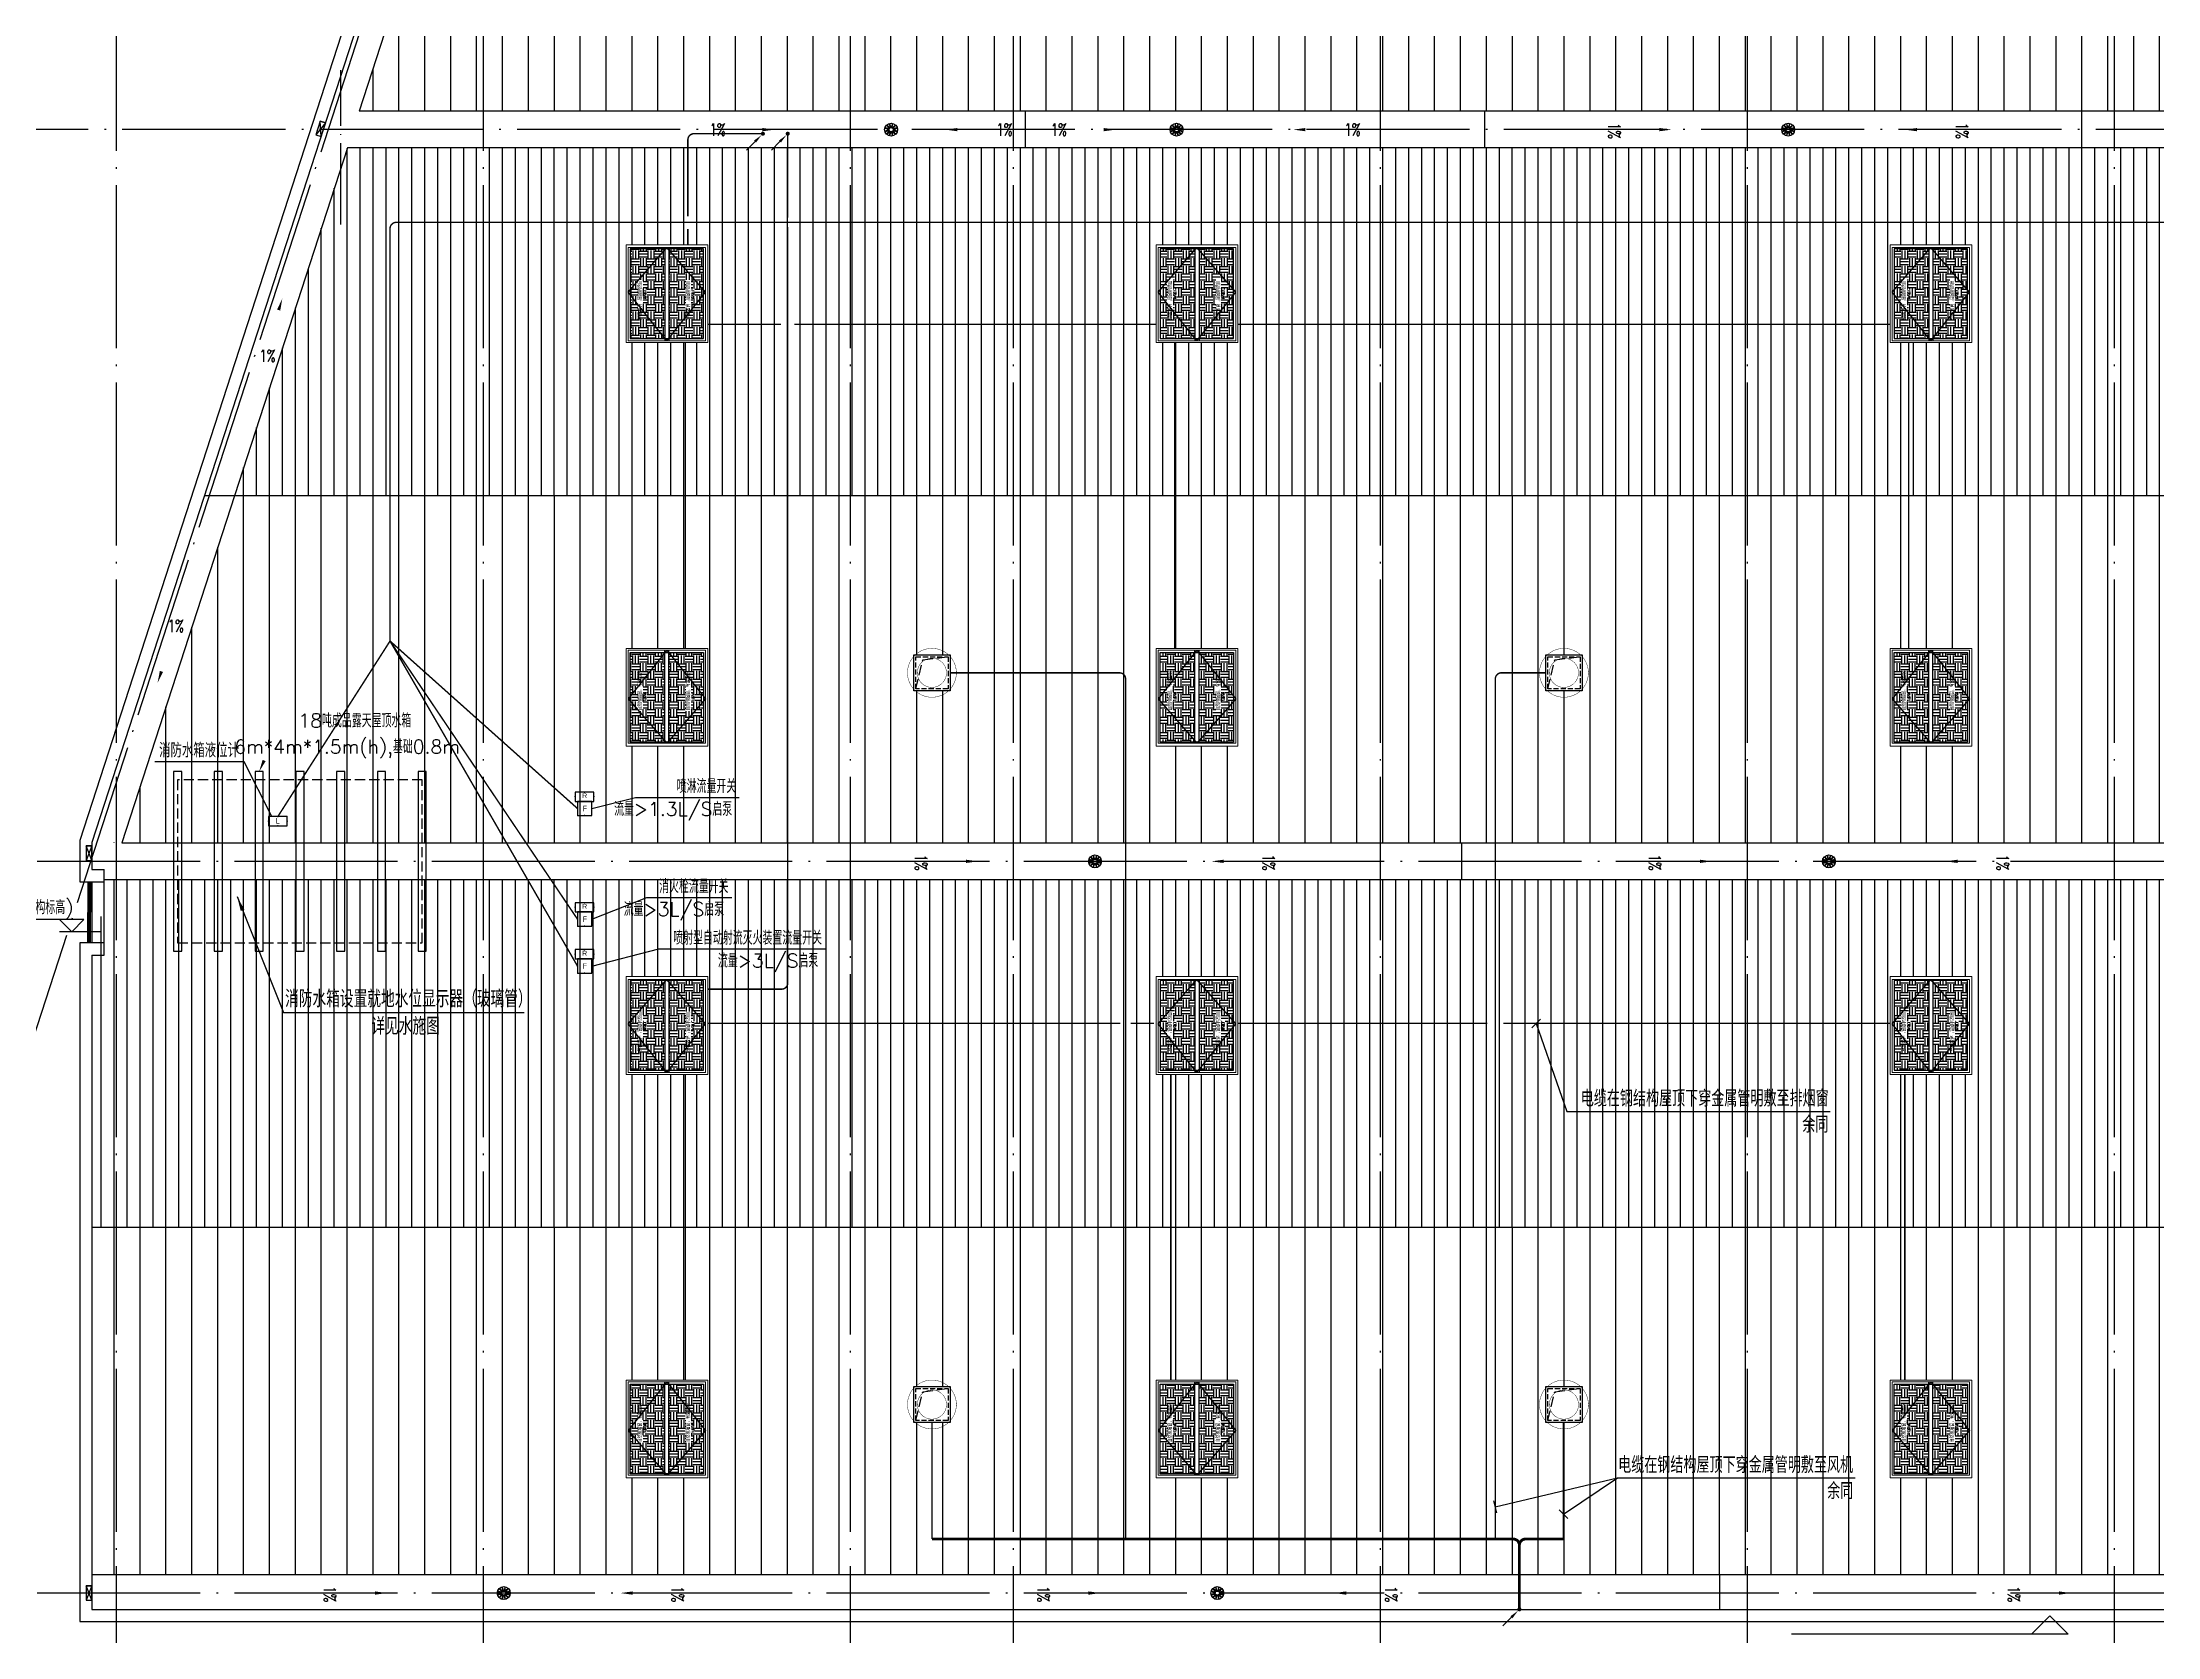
# Model space of a CAD drawing. Extents: x -1396510 to 1250330, y -1892470 to 1623980.
# Drawn here: x 928692 to 980572, y -1360945 to -1321832 of the extents above; entities that cross this region are included whole.
import ezdxf
from ezdxf.enums import TextEntityAlignment as Align

# ---------------------------------------------------------------- set-up
doc = ezdxf.new("R2010")
doc.units = 0
doc.header["$LTSCALE"] = 1000
doc.header["$MEASUREMENT"] = 0
for name, pattern in [('DASH', [0.35, 0.25, -0.1]), ('DOTE', [2.42, 2, -0.2, 0.02, -0.2]), ('HIDDEN', [9.525, 6.35, -3.175])]:
    doc.linetypes.add(name, pattern=pattern)
for name, color, linetype in [('A-AXIS-DOTE', 14, 'DOTE'), ('A-AXIS-SYMB', 3, 'Continuous'), ('A-DRAIN', 142, 'Continuous'), ('A-HATCH-2', 251, 'Continuous'), ('A-LIN-V', 9, 'Continuous'), ('A-SFCE', 30, 'Continuous'), ('A-WINDOW', 140, 'Continuous'), ('AS-COLN', 6, 'Continuous'), ('AS-结构边线层', 200, 'Continuous'), ('DIM-消防', 3, 'Continuous'), ('DIM-照明', 3, 'Continuous'), ('EQUIP-动力', 3, 'Continuous'), ('EQUIP-消防', 3, 'Continuous'), ('LWIRE', 4, 'Continuous'), ('SPACE', 7, 'Continuous'), ('SPACE_HATCH', 8, 'Continuous'), ('TEL_LEAD', 3, 'Continuous'), ('WIRE-照明', 1, 'Continuous'), ('参考线', 8, 'Continuous'), ('外框', 1, 'HIDDEN'), ('文本', 4, 'Continuous'), ('暖通', 7, 'Continuous'), ('虹吸溢流', 3, 'Continuous'), ('虹吸雨水斗', 6, 'Continuous'), ('虹吸雨水标注XT', 7, 'Continuous')]:
    doc.layers.add(name, color=color, linetype=linetype)
doc.layers.add('A-云线2', color=3, linetype='Continuous', plot=False)
doc.layers.add('A-加建区域', color=47, linetype='Continuous', plot=False)
doc.layers.add('成型线', color=3, linetype='Continuous', lineweight=18)
doc.styles.add('_TCH_DIM', font='SIMPLEX', dxfattribs={"bigfont": 'GBCBIG'})
doc.styles.add('_TCH_SPACE', font='SIMPLEX', dxfattribs={"height": 5, "bigfont": 'GBCBIG'})
doc.styles.add('_TEL_ATTDEF', font='GBENOR', dxfattribs={"width": 0.8, "height": 3, "bigfont": 'GBCBIG'})
doc.styles.add('_TEL_DIM', font='SIMPLEX', dxfattribs={"width": 0.8, "height": 3.5, "bigfont": 'HZTXT'})
doc.styles.add('HZTXT5', font='aa.shx', dxfattribs={"width": 0.7, "bigfont": 'hztxt.shx'})
doc.styles.get("Standard").update_dxf_attribs({"font": 'gbenor.shx', "bigfont": 'gbcbig.shx'})
pattern_1 = [(90, (-187145.8, -620720), (-635, 0), [])]
pattern_2 = [(90, (-187145.8, -620720), (-317.5, 0), [])]
pattern_3 = [(0, (0, 0), (187.5, 187.5), [187.5, -187.5]), (0, (0, 70.31), (187.5, 187.5), [187.5, -187.5]), (0, (0, 140.62), (187.5, 187.5), [187.5, -187.5]), (90, (23.44, 164.06), (-187.5, 187.5), [187.5, -187.5]), (90, (93.75, 164.06), (-187.5, 187.5), [187.5, -187.5]), (90, (164.06, 164.06), (-187.5, 187.5), [187.5, -187.5])]

# ---------------------------------------------------------------- blocks, each defined once
blk = doc.blocks.new('$TelecSys$00000081')
for p, q in [((0.1, 0.1), (0.1, 0.1)), ((-1.15, -1.15), (-0.55, -0.55)), ((-0.1, -0.1), (-0.1, -0.1))]:
    blk.add_line(p, q)
at = {"const_width": 0.142}
blk.add_lwpolyline([(0.07, 0, 1), (-0.07, 0, 1)], format="xyb", close=True, dxfattribs=at)
blk.add_solid([(-0.62, -0.48), (-0.48, -0.62), (-0.1, -0.1)])
at = {"width": 0.8, "flags": 9}
blk.add_attdef('A', (0, 0), '', height=0.00002, rotation=180, dxfattribs=at)
blk = doc.blocks.new('$equip$00002875')
at = {"const_width": 0.0571}
blk.add_lwpolyline([(0, 0.5, -1), (0, -0.5, -1), (0, 0.5, 0.021884)], format="xyb", dxfattribs=at)
blk.add_circle((0, 0), 0.5)
for centre, radius, start, end in [((-0.07, -0.27), 0.0768, 17.2272, 184.2164), ((0.07, -0.23), 0.0769, 197.2591, 5.1179)]:
    blk.add_arc(centre, radius, start, end)
at = {"color": 7, "style": '_TEL_DIM'}
blk.add_attdef('$TEXT$', text='', height=0.4, dxfattribs=at).set_placement((0, 0.14), align=Align.MIDDLE_CENTER)
at = {"color": 7, "style": '_TEL_DIM', "flags": 1}
for tag in ['A', 'REMARK']:
    blk.add_attdef(tag, text='', height=0.00002, dxfattribs=at).set_placement((0, 0), align=Align.MIDDLE_CENTER)
blk = doc.blocks.new('“奔腾”虹吸雨水斗')
at = {"layer": '虹吸雨水斗', "color": 8, "lineweight": 25}
for p, q in [((946944, 86685), (947028, 86658)), ((947028, 86641), (946944, 86614)), ((947032, 86673), (946946, 86692)), ((946946, 86607), (947032, 86625)), ((946982, 86753), (947040, 86688)), ((947040, 86611), (946982, 86546)), ((947052, 86699), (946987, 86758)), ((946987, 86541), (947052, 86600)), ((947048, 86793), (947066, 86707)), ((947066, 86592), (947048, 86506)), ((947082, 86711), (947055, 86795)), ((947055, 86504), (947082, 86587)), ((947125, 86795), (947098, 86711)), ((947098, 86587), (947125, 86504)), ((947114, 86707), (947132, 86793)), ((947132, 86506), (947114, 86592)), ((947194, 86758), (947128, 86699)), ((947128, 86600), (947194, 86541)), ((947140, 86688), (947199, 86753)), ((947199, 86546), (947140, 86611)), ((947234, 86692), (947148, 86673)), ((947148, 86625), (947234, 86607)), ((947152, 86658), (947236, 86685)), ((947236, 86614), (947152, 86641))]:
    blk.add_line(p, q, dxfattribs=at)
for radius in [150, 47.6]:
    blk.add_circle((947090, 86649), radius, dxfattribs=at)
for centre, start, end in [((947025, 86649), 291.6382, 68.3675), ((947034, 86682), 261.6382, 38.3675), ((947034, 86617), 321.6382, 98.3675), ((947057, 86706), 231.6382, 8.3675), ((947057, 86593), 351.6382, 128.3675), ((947090, 86715), 201.6382, 338.3675), ((947090, 86584), 21.6382, 158.3675), ((947123, 86706), 171.6382, 308.3675), ((947123, 86593), 51.6382, 188.3675), ((947147, 86682), 141.6382, 278.3675), ((947147, 86617), 81.6382, 218.3675), ((947155, 86649), 111.6382, 248.3675)]:
    blk.add_arc(centre, 8.82, start, end, dxfattribs=at)
blk = doc.blocks.new('434243')
at = {"layer": '文本', "xscale": 1.061320754715, "yscale": 1.061320754715, "zscale": 1.061320754715}
for p in [(-799021, 492857), (-792021, 492857), (-777021, 492857), (-794021, 474907), (-776021, 474907), (-808521, 456957), (-791021, 456957)]:
    blk.add_blockref('“奔腾”虹吸雨水斗', p, dxfattribs=at)
blk = doc.blocks.new('w4234233')
at = {"layer": 'A-AXIS-SYMB', "color": 8}
for points in [[(355546, 826830, 0, 0, 0), (355546, 825680, 0, 80, 0), (355546, 825980, 0, 0, 0)], [(355546, 818810, 0, 0, 0), (355546, 819960, 0, 80, 0), (355546, 819660, 0, 0, 0)]]:
    blk.add_lwpolyline(points, format="xyseb", dxfattribs=at)
at = {"layer": 'A-AXIS-SYMB', "color": 7, "style": '_TCH_DIM', "width": 0.705882}
for p in [(355376, 826935), (355376, 818407)]:
    blk.add_text('1%%%', height=297.5, dxfattribs=at).set_placement(p)
blk = doc.blocks.new('溢流口')
at = {"layer": '虹吸雨水标注XT'}
for p, q in [((-250, 98), (250, -98)), ((250, 98), (-250, -98)), ((250, -98), (250, 98))]:
    blk.add_line(p, q, dxfattribs=at)
blk.add_lwpolyline([(-250, 98), (250, 98), (250, -98), (-250, -98)], close=True, dxfattribs=at)
blk = doc.blocks.new('342432')
at = {"layer": 'A-DRAIN', "color": 8}
blk.add_lwpolyline([(200910, 570020, 0, 0, 0), (197070, 570020, 0, 0, 0), (196646, 569070, 0, 80, 0), (196768, 569344, 0, 0, 0)], format="xyseb", dxfattribs=at)
at = {"layer": 'A-DRAIN', "linetype": 'DASH'}
blk.add_lwpolyline([(194646, 564870), (200646, 564870), (200646, 568870), (194646, 568870)], close=True, dxfattribs=at)
at = {"layer": 'AS-COLN'}
for points in [[(194546, 564670), (194746, 564670), (194746, 569070), (194546, 569070)], [(195546, 564670), (195746, 564670), (195746, 569070), (195546, 569070)], [(196546, 564670), (196746, 564670), (196746, 569070), (196546, 569070)], [(197546, 564670), (197746, 564670), (197746, 569070), (197546, 569070)], [(198546, 564670), (198746, 564670), (198746, 569070), (198546, 569070)], [(199546, 564670), (199746, 564670), (199746, 569070), (199546, 569070)], [(200546, 564670), (200746, 564670), (200746, 569070), (200546, 569070)]]:
    blk.add_lwpolyline(points, close=True, dxfattribs=at)
at = {"layer": 'A-DRAIN', "color": 7, "style": '_TCH_DIM'}
for s, p in [('18吨成品露天屋顶水箱', (197610, 570155)), ('6m*4m*1.5m(h),基础0.8m', (196036, 569513))]:
    blk.add_text(s, height=337.59, dxfattribs=at).set_placement(p)
blk = doc.blocks.new('44')
blk.add_wipeout([(277496, 745320), (279896, 745320), (279896, 747320), (277496, 747320)]).dxf.layer = '参考线'
at = {"layer": 'SPACE_HATCH'}
h = blk.add_hatch(dxfattribs=at)
h.set_pattern_fill('土壤', color=8, scale=50, style=0)
h.set_pattern_definition(pattern_3)
h.paths.add_polyline_path([(277596, 746370), (279796, 746370), (279796, 747220), (277596, 747220)])
h.paths.add_polyline_path([(278352, 746904), (279057, 746904), (279057, 747034), (278352, 747034)])
h.paths.add_polyline_path([(278591, 746811), (278817, 746811), (278817, 746895), (278591, 746895)])
h = blk.add_hatch(dxfattribs=at)
h.set_pattern_fill('土壤', color=8, scale=50, style=0)
h.set_pattern_definition(pattern_3)
h.paths.add_polyline_path([(277596, 746270), (279796, 746270), (279796, 745420), (277596, 745420)])
h.paths.add_polyline_path([(278352, 745724), (279057, 745724), (279057, 745854), (278352, 745854)])
h.paths.add_polyline_path([(278591, 745631), (278817, 745631), (278817, 745715), (278591, 745715)])
at = {"color": 2}
for p, q in [((277566, 746370), (279851, 746370)), ((277566, 746270), (279851, 746270))]:
    blk.add_line(p, q, dxfattribs=at)
at = {"layer": 'A-SFCE'}
blk.add_lwpolyline([(277596, 747220), (279796, 747220), (279796, 745420), (277596, 745420)], close=True, dxfattribs=at)
at = {"layer": '外框', "color": 8}
for points in [[(279851, 746320), (278658, 747270), (277566, 746320)], [(279851, 746320), (278658, 745370), (277566, 746320)]]:
    blk.add_lwpolyline(points, dxfattribs=at)
at = {"layer": '成型线'}
blk.add_line((279896, 745320), (279896, 747320), dxfattribs=at)
blk.add_lwpolyline([(279896, 745320), (277496, 745320), (277496, 747320), (279896, 747320)], dxfattribs=at)
blk.add_lwpolyline([(279851, 745370), (279851, 747270), (277566, 747270), (277566, 745370)], close=True, dxfattribs=at)
at = {"layer": 'SPACE', "color": 8, "style": '_TCH_SPACE'}
for p in [(278365, 746930), (278365, 745750)]:
    blk.add_text('自然排烟窗，有效面积', height=96.5, dxfattribs=at).set_placement(p)
at = {"layer": 'SPACE', "color": 8, "style": '_TCH_SPACE', "width": 0.705882}
for s, height, p in [('1.87m', 59.5, (278600, 746828)), ('2', 29.8, (278792, 746863)), ('1.87m', 59.5, (278600, 745648)), ('2', 29.8, (278792, 745683))]:
    blk.add_text(s, height=height, dxfattribs=at).set_placement(p)
blk = doc.blocks.new('fengji')
blk.add_wipeout([(-445, 445), (445, 445), (445, -445), (-445, -445)]).dxf.layer = '参考线'
at = {"layer": 'A-HATCH-2', "color": 8, "const_width": 10}
for points in [[(0, -600, -1), (0, 600, -1)], [(0, -600, 1), (0, 600, 1)]]:
    blk.add_lwpolyline(points, format="xyb", dxfattribs=at)
at = {"layer": 'A-HATCH-2', "color": 8, "linetype": 'DASH', "const_width": 10}
for points in [[(0, -358, -1), (0, 358, -1)], [(0, -358, 1), (0, 358, 1)]]:
    blk.add_lwpolyline(points, format="xyb", dxfattribs=at)
at = {"layer": 'AS-COLN', "ltscale": 0.5}
blk.add_lwpolyline([(-445, 445), (445, 445), (445, -445), (-445, -445)], close=True, dxfattribs=at)
at = {"layer": 'AS-COLN', "linetype": 'DASH', "ltscale": 0.5}
blk.add_lwpolyline([(-395, 395), (395, 395), (395, -395), (-395, -395)], close=True, dxfattribs=at)
at = {"layer": 'AS-结构边线层', "color": 8, "linetype": 'DASH'}
blk.add_lwpolyline([(395, 395), (225, -315), (-395, -395)], dxfattribs=at)
blk = doc.blocks.new('世赫3#厂房屋顶0821')
at = {"layer": 'A-HATCH-2'}
h = blk.add_hatch(dxfattribs=at)
h.set_pattern_fill('ANSI31', color=256, scale=400, angle=45)
h.set_pattern_definition(pattern_1)
h.paths.add_polyline_path([(46734.2, -26925), (179269.9, -26925), (184500, -26925), (184500, -35450), (5954.9, -35450), (8720.9, -26925), (34104.2, -26925)])
h = blk.add_hatch(dxfattribs=at)
h.set_pattern_fill('ANSI31', color=256, scale=200, angle=45)
h.set_pattern_definition(pattern_2)
h.paths.add_polyline_path([(46734.2, -44875), (179269.9, -44875), (184500, -44875), (184500, -36350), (5662.9, -36350), (2896.8, -44875), (13809.1, -44875)])
h = blk.add_hatch(dxfattribs=at)
h.set_pattern_fill('ANSI31', color=256, scale=400, angle=45)
h.set_pattern_definition(pattern_1)
h.paths.add_polyline_path([(46734.2, -44875), (179269.9, -44875), (184500, -44875), (184500, -53400), (-300, -53384.2), (130.8, -53400), (2896.8, -44875), (34104.2, -44875)])
h = blk.add_hatch(dxfattribs=at)
h.set_pattern_fill('ANSI31', color=256, scale=200, angle=45)
h.set_pattern_definition(pattern_2)
h.paths.add_polyline_path([(-300, -55200), (-600, -55200), (-600, -62825), (13809.1, -62825), (46734.2, -62825), (179269.9, -62825), (184500, -62825), (184500, -54300), (-300, -54300)])
h = blk.add_hatch(dxfattribs=at)
h.set_pattern_fill('ANSI31', color=256, scale=400, angle=45)
h.set_pattern_definition(pattern_1)
h.paths.add_polyline_path([(46734.2, -62825), (179269.9, -62825), (184500, -62825), (184500, -71350), (-600, -71350), (-600, -62825), (34104.2, -62825)])
at = {"layer": 'A-AXIS-DOTE', "color": 8, "ltscale": 2}
for p, q in [((0, -79980), (0, 6235)), ((9000, -79980), (9000, 5504)), ((18000, -79980), (18000, 5504)), ((22000, -79980), (22000, 5500)), ((31000, -79980), (31000, 5500)), ((40000, -79980), (40000, 5640)), ((49000, -79980), (49000, 5640)), ((192904.2, -35900), (-5155.8, -35900)), ((190814.2, -53850), (-5155.8, -53850)), ((190814.2, -71800), (-5155.8, -71800))]:
    blk.add_line(p, q, dxfattribs=at)
at = {"layer": 'A-AXIS-DOTE', "color": 8}
blk.add_line((5500, -38230.1), (5500, -34440.1), dxfattribs=at)
at = {"layer": 'A-AXIS-DOTE', "color": 8, "ltscale": 2}
blk.add_lwpolyline([(-2450.9, -59462.8), (19193, 7244.4)], dxfattribs=at)
at = {"layer": 'A-AXIS-SYMB', "color": 8}
for p, q in [((-796.6, -55280), (-5549.9, -55280)), ((-1096.6, -55580), (-1396.6, -55280)), ((-1096.6, -55580), (-796.6, -55280)), ((-396.6, -55580), (-1396.6, -55580)), ((47414.2, -72360), (46964.2, -72810)), ((47414.2, -72360), (47864.2, -72810)), ((47864.2, -72810), (41084.2, -72810))]:
    blk.add_line(p, q, dxfattribs=at)
for points in [[(14990, -35900, 0, 0, 0), (16140, -35900, 0, 80, 0), (15840, -35900, 0, 0, 0)], [(21475.8, -35900, 0, 0, 0), (20325.8, -35900, 0, 80, 0), (20625.8, -35900, 0, 0, 0)], [(23360, -35900, 0, 0, 0), (24510, -35900, 0, 80, 0), (24210, -35900, 0, 0, 0)], [(30010, -35900, 0, 0, 0), (28860, -35900, 0, 80, 0), (29160, -35900, 0, 0, 0)], [(3706, -41200, 0, 0, 0), (4069.1, -40041, 0, 80, 0), (3979.4, -40327.3, 0, 0, 0)], [(1394.2, -48325, 0, 0, 0), (1007.6, -49476.4, 0, 80, 0), (1103.1, -49192, 0, 0, 0)]]:
    blk.add_lwpolyline(points, format="xyseb", dxfattribs=at)
at = {"layer": 'A-DRAIN'}
for p, q in [((33000, -54300), (33000, -53400)), ((49000, -54300), (49000, -53400)), ((49000, -54300), (49000, -53400)), ((18000, -72200.1), (18000, -71350)), ((39324.2, -72200.1), (39324.2, -71350))]:
    blk.add_line(p, q, dxfattribs=at)
for points in [[(22290, -35450), (22290, -36350)], [(33550, -35450), (33550, -36350)], [(48190, -35450), (48190, -36350)]]:
    blk.add_lwpolyline(points, dxfattribs=at)
at = {"layer": 'A-LIN-V'}
for points in [[(11487, -18400), (5954.9, -35450)], [(184500, -35450), (5954.9, -35450)], [(5662.9, -36350), (130.8, -53400), (184500, -53400)], [(184500, -36350), (5662.9, -36350)], [(184500, -54300), (-300, -54300)], [(184500, -71350), (-600, -71350)]]:
    blk.add_lwpolyline(points, dxfattribs=at)
at = {"layer": 'A-SFCE'}
for p, q in [((-600, -54350), (-600, -55850)), ((-300, -56150), (-300, -54050)), ((-600, -56150), (-300, -56150))]:
    blk.add_line(p, q, dxfattribs=at)
for points in [[(184800, -72500), (184800, 699.9), (16632.9, 700), (-900, -53336.7), (-900, -54350), (-300, -54350)], [(-600, -56150), (-600, -72200.1), (184500, -72200.1), (184500, 399.9), (16851, 400), (-600, -53384.2), (-600, -54050), (-300, -54050)], [(2160.9, -44875), (184500, -44875)], [(-396.8, -54050), (-300, -54050)], [(-300, -55850), (-900, -55850), (-900, -72500.1), (184800, -72500.1)], [(-600, -62825), (184500, -62825)]]:
    blk.add_lwpolyline(points, dxfattribs=at)
at = {"layer": 'A-WINDOW'}
for p, q in [((-700, -55849.7), (-696.9, -54350)), ((-667, -55849.8), (-663.9, -54350)), ((-633, -55849.9), (-629.9, -54350))]:
    blk.add_line(p, q, dxfattribs=at)
at = {"layer": 'A-DRAIN'}
blk.add_blockref('342432', (-193145.8, -620720), dxfattribs=at)
at = {"layer": 'A-加建区域', "color": 8, "rotation": 270}
for p in [(-781820, 319645.8), (-798825, 301695.8), (-780825, 301695.8), (-813320, 283745.8), (-795820, 283745.8), (-772020, 283745.8)]:
    blk.add_blockref('w4234233', p, dxfattribs=at)
at = {"layer": '虹吸溢流', "ltscale": 200, "zscale": 0.70754716981}
for p, xscale, yscale, rotation in [((5007.1, -35879.5), -0.7075471698100007, 0.7075471698100007, 252.7177529666551), ((-669, -53650), -0.70754716981, 0.70754716981, 270), ((-669, -71800), -0.70754716981, 0.70754716981, 270)]:
    blk.add_blockref('溢流口', p, dxfattribs=dict(at, xscale=xscale, yscale=yscale, rotation=rotation))
at = {"layer": '虹吸雨水斗'}
blk.add_blockref('434243', (-187145.8, -620720), dxfattribs=at)
at = {"layer": 'A-AXIS-SYMB', "color": 7, "style": '_TCH_DIM', "width": 0.705882}
for p in [(14545, -36048.8), (21580.8, -36048.8), (22915, -36048.8), (30115, -36048.8), (3504.6, -41597.7), (1257.6, -48225.4)]:
    blk.add_text('1%%%', height=297.5, dxfattribs=at).set_placement(p)
at = {"layer": 'A-AXIS-SYMB', "color": 7, "style": '_TCH_DIM'}
blk.add_text('(压型钢板女儿墙顶结构标高)', height=337.589, dxfattribs=at).set_placement((-4376.6, -55146.7))
at = {"layer": 'A-LIN-V', "xscale": -1, "rotation": 90}
for p in [(759820.1, 238770.8), (772820.1, 238770.8), (790820.1, 238770.8), (759820.1, 220820.8), (772820.1, 220820.8), (790820.1, 220820.8)]:
    blk.add_blockref('44', p, dxfattribs=at)
at = {"layer": 'A-LIN-V', "rotation": 90}
for p in [(759820.1, -328520.9), (772820.1, -328520.9), (790820.1, -328520.9), (759820.1, -346470.9), (772820.1, -346470.9), (790820.1, -346470.9)]:
    blk.add_blockref('44', p, dxfattribs=at)
at = {"layer": '暖通', "rotation": 180}
for p in [(20000, -49225.1), (35500, -49225.1), (20000, -67175.1), (35500, -67175.1)]:
    blk.add_blockref('fengji', p, dxfattribs=at)
blk = doc.blocks.new('$equip$00003129')
for p, q in [((-0.65, 0.65), (-0.65, 0)), ((0.65, 0.65), (-0.65, 0.65)), ((-0.65, 0), (0.65, 0)), ((0.65, 0), (0.65, 0.65))]:
    blk.add_line(p, q)
at = {"const_width": 0.0571}
blk.add_lwpolyline([(-0.65, 0.65), (-0.65, 0), (0.65, 0), (0.65, 0.65), (-0.65, 0.65), (-0.65, 0)], dxfattribs=at)
for p in [(-0.65, 0.33), (0, 0.65), (0, 0), (0.65, 0.33)]:
    blk.add_point(p)
at = {"color": 7}
blk.add_attdef('$TEXT$', text='', height=0.4, dxfattribs=at).set_placement((0.01, 0.34), align=Align.MIDDLE_CENTER)
at = {"color": 7, "flags": 1}
for tag, p in [('A', (0, 0)), ('B', (0.9, 0.25))]:
    blk.add_attdef(tag, text='', height=0.4, dxfattribs=at).set_placement(p, align=Align.MIDDLE_CENTER)
blk = doc.blocks.new('$equip$00003128')
for p, q in [((-0.5, 0.5), (-0.5, -0.5)), ((0.5, 0.5), (-0.5, 0.5)), ((0.5, -0.5), (0.5, 0.5)), ((-0.5, -0.5), (0.5, -0.5))]:
    blk.add_line(p, q)
at = {"const_width": 0.0571}
blk.add_lwpolyline([(-0.5, 0.5), (0.5, 0.5), (0.5, -0.5), (-0.5, -0.5), (-0.5, 0.5), (0.5, 0.5)], dxfattribs=at)
for p in [(-0.5, 0), (0, 0.5), (0.5, 0), (0, -0.5)]:
    blk.add_point(p)
at = {"color": 7, "style": '_TEL_DIM'}
blk.add_attdef('$TEXT$', text='', height=0.4, dxfattribs=at).set_placement((0.03, -0.01), align=Align.MIDDLE_CENTER)
at = {"color": 7, "style": '_TEL_DIM', "flags": 1}
for tag, height, p in [('A', 0.00002, (0, 0)), ('B', 0.4, (0.75, -0.25))]:
    blk.add_attdef(tag, text='', height=height, dxfattribs=at).set_placement(p, align=Align.MIDDLE_CENTER)
blk = doc.blocks.new('$equip$00002773')
for p, q in [((0.65, 0.65), (-0.65, 0.65)), ((-0.65, 0.65), (-0.65, 0)), ((-0.65, 0), (0.65, 0)), ((0.65, 0), (0.65, 0.65))]:
    blk.add_line(p, q)
at = {"const_width": 0.04}
blk.add_lwpolyline([(-0.65, 0.65), (-0.65, 0), (0.65, 0), (0.65, 0.65), (-0.65, 0.65), (-0.65, 0)], dxfattribs=at)
for p in [(-0.65, 0.33), (0, 0.65), (0, 0), (0.65, 0.33)]:
    blk.add_point(p)
at = {"color": 7}
blk.add_attdef('$TEXT$', text='', height=0.4, dxfattribs=at).set_placement((0.01, 0.34), align=Align.MIDDLE_CENTER)
at = {"color": 7, "flags": 1}
for tag, p in [('A', (0, 0)), ('B', (0.9, 0.25))]:
    blk.add_attdef(tag, text='', height=0.4, dxfattribs=at).set_placement(p, align=Align.MIDDLE_CENTER)

msp = doc.modelspace()

# ---------------------------------------------------------------- linework, layer by layer
at = {"layer": 'WIRE-照明', "linetype": 'Continuous'}
for points, const_width in [([(944674.2, -1324074, 0.4142136), (944524.2, -1324224)], 35), ([(955259.6, -1337449, 0.4142136), (955109.6, -1337299)], 35), ([(964477.2, -1337299, 0.4142136), (964327.2, -1337449)], 35), ([(946824.2, -1345060, 0.4142136), (946974.2, -1344910)], 35), ([(964767.2, -1358549.2, -0.4142136), (964917.2, -1358699.2)], 70), ([(965067.2, -1358549.2, 0.4142136), (964917.2, -1358699.2)], 70)]:
    msp.add_lwpolyline(points, format="xyb", dxfattribs=dict(at, const_width=const_width))
for points, const_width in [([(944674.2, -1324074), (946364.2, -1324074)], 35), ([(945010.1, -1328750), (946805.1, -1328750)], 35), ([(947136.2, -1328750), (956010.1, -1328750)], 35), ([(958010.1, -1328750), (974010.1, -1328750)], 35), ([(944464.2, -1336699), (944464.2, -1329199)], 35), ([(950729.3, -1337299), (955109.6, -1337299)], 35), ([(955259.6, -1358549.2), (955259.6, -1337449)], 35), ([(964327.2, -1358549.2), (964327.2, -1337449)], 35), ([(964477.2, -1337299), (965835, -1337299)], 35), ([(945010.1, -1345060), (946824.2, -1345060)], 35), ([(945010.1, -1345900), (955134.6, -1345900)], 35), ([(955384.6, -1345900), (955960.1, -1345900)], 35), ([(957960.1, -1345900), (964128.3, -1345900)], 35), ([(944464.2, -1354649), (944464.2, -1347149)], 35), ([(956370, -1354649), (956370, -1347149)], 35), ([(974370, -1354649), (974370, -1347149)], 35), ([(950510, -1358549.2), (950510, -1355414)], 35), ([(966000, -1358549.2), (966000, -1355424)], 35), ([(964767.2, -1358549.2), (950510, -1358549.2)], 70), ([(964917.2, -1360274), (964917.2, -1358699.2)], 70), ([(965067.2, -1358549.2), (966000, -1358549.2)], 70)]:
    msp.add_lwpolyline(points, dxfattribs=dict(at, const_width=const_width))

# ---------------------------------------------------------------- block references
at = {"layer": 'EQUIP-动力'}
ref = msp.add_blockref('$equip$00002875', (950554.3, -1337299), dxfattribs=dict(at, xscale=350, yscale=350, zscale=350))
ref.add_attrib('$TEXT$', 'M', dxfattribs={"layer": '0', "color": 7, "height": 140, "style": '_TEL_ATTDEF'}).set_placement((950554.7, -1337251), align=Align.MIDDLE_CENTER)
ref = msp.add_blockref('$equip$00002875', (966010, -1337299), dxfattribs=dict(at, xscale=350, yscale=350, zscale=350))
ref.add_attrib('$TEXT$', 'M', dxfattribs={"layer": '0', "color": 7, "height": 140, "style": '_TEL_ATTDEF'}).set_placement((966010.4, -1337251), align=Align.MIDDLE_CENTER)
ref = msp.add_blockref('$equip$00002875', (950510, -1355239), dxfattribs=dict(at, xscale=350, yscale=350, zscale=350))
ref.add_attrib('$TEXT$', 'M', dxfattribs={"layer": '0', "color": 7, "height": 140, "style": '_TEL_ATTDEF'}).set_placement((950510.4, -1355190.9), align=Align.MIDDLE_CENTER)
ref = msp.add_blockref('$equip$00002875', (966000, -1355249), dxfattribs=dict(at, xscale=350, yscale=350, zscale=350))
ref.add_attrib('$TEXT$', 'M', dxfattribs={"layer": '0', "color": 7, "height": 140, "style": '_TEL_ATTDEF'}).set_placement((966000.4, -1355201), align=Align.MIDDLE_CENTER)
at = {"layer": 'LWIRE', "xscale": 350, "yscale": 350, "zscale": 350}
for p in [(946364.2, -1324074), (946974.2, -1324074), (964917.2, -1360274)]:
    msp.add_blockref('$TelecSys$00000081', p, dxfattribs=at)

# ---------------------------------------------------------------- next in the draw order: block references
at = {"layer": 'A-云线2'}
msp.add_blockref('世赫3#厂房屋顶0821', (930510, -1288074), dxfattribs=at)

# ---------------------------------------------------------------- next in the draw order: linework, layer by layer
at = {"layer": 'DIM-消防'}
for p, q in [((933640, -1339480), (931450.9, -1339480)), ((934320, -1340823.2), (933640, -1339480)), ((933470, -1342790), (934610, -1345633.7)), ((934610, -1345633.7), (940510.2, -1345633.7))]:
    msp.add_line(p, q, dxfattribs=at)
msp.add_lwpolyline([(933470, -1342790, 0, 96, 0), (933604, -1343124.1, 0, 0, 0)], format="xyseb", dxfattribs=at)
at = {"layer": 'DIM-照明'}
for p, q in [((965223.9, -1346006), (965436.1, -1345793.9)), ((965330, -1345900), (966080, -1348060)), ((966080, -1348060), (972540, -1348060)), ((964327.2, -1357760), (967320, -1357050)), ((966000, -1357940), (967320, -1357050)), ((967320, -1357050), (973150, -1357050)), ((964361.8, -1357905.9), (964292.5, -1357614.1)), ((966106.1, -1358046.1), (965893.9, -1357833.9))]:
    msp.add_line(p, q, dxfattribs=at)
at = {"layer": 'TEL_LEAD', "color": 0}
for p, q in [((942166.8, -1340627.4), (943243.7, -1340354)), ((943243.7, -1340354), (945782.9, -1340354)), ((942166.8, -1343341.8), (943520, -1342810)), ((943520, -1342810), (945600, -1342810)), ((942166.8, -1344491.8), (943810.8, -1344074.4)), ((943810.8, -1344074.4), (947910, -1344074.4))]:
    msp.add_line(p, q, dxfattribs=at)
at = {"layer": 'WIRE-照明', "linetype": 'Continuous', "const_width": 35}
for points in [[(944524.2, -1326099.3), (944524.2, -1324224)], [(946974.2, -1326137.5), (946974.2, -1324074)], [(937220, -1336520), (937220, -1326400)], [(937370, -1326250), (1114860, -1326250)], [(944524.2, -1326799), (944524.2, -1326413.2)], [(946974.2, -1344910), (946974.2, -1326362.5)], [(956464.2, -1336699), (956464.2, -1329199)], [(974464.2, -1336699), (974464.2, -1329199)], [(934470, -1340823.2), (937220, -1336520)], [(941816.8, -1343341.8), (937220, -1336520)], [(941816.8, -1340627.4), (937220, -1336520)], [(941816.8, -1344491.8), (937220, -1336520)], [(964520, -1345900), (974010.1, -1345900)]]:
    msp.add_lwpolyline(points, dxfattribs=at)
msp.add_lwpolyline([(937370, -1326250, 0.4142136), (937220, -1326400)], format="xyb", dxfattribs=at)

# ---------------------------------------------------------------- next in the draw order: block references
at = {"layer": 'EQUIP-消防'}
ref = msp.add_blockref('$equip$00002773', (941991.8, -1340452.4), dxfattribs=dict(at, xscale=349.9999999999998, yscale=349.9999999999998, zscale=349.9999999999998))
ref.add_attrib('$TEXT$', 'R', dxfattribs={"layer": '0', "color": 7, "height": 120, "style": 'HZTXT5'}).set_placement((941994, -1340409.8), align=Align.BOTTOM_CENTER)
at = {"layer": 'EQUIP-消防', "color": 3}
ref = msp.add_blockref('$equip$00003128', (941991.8, -1340627.4), dxfattribs=dict(at, xscale=350, yscale=350, zscale=350))
ref.add_attrib('$TEXT$', 'F', dxfattribs={"layer": '0', "color": 7, "height": 140, "style": '_TEL_ATTDEF'}).set_placement((942000.8, -1340630), align=Align.MIDDLE_CENTER)
at = {"layer": 'EQUIP-消防'}
ref = msp.add_blockref('$equip$00003129', (934470, -1341050.7), dxfattribs=dict(at, xscale=350, yscale=350, zscale=350))
ref.add_attrib('$TEXT$', 'L', dxfattribs={"layer": '0', "color": 7, "height": 140, "style": '_TEL_ATTDEF'}).set_placement((934472.2, -1340930.6), align=Align.MIDDLE_CENTER)
ref = msp.add_blockref('$equip$00002773', (941991.8, -1343166.8), dxfattribs=dict(at, xscale=349.9999999999998, yscale=349.9999999999998, zscale=349.9999999999998))
ref.add_attrib('$TEXT$', 'R', dxfattribs={"layer": '0', "color": 7, "height": 120, "style": 'HZTXT5'}).set_placement((941994, -1343124.2), align=Align.BOTTOM_CENTER)
at = {"layer": 'EQUIP-消防', "color": 3}
ref = msp.add_blockref('$equip$00003128', (941991.8, -1343341.8), dxfattribs=dict(at, xscale=350, yscale=350, zscale=350))
ref.add_attrib('$TEXT$', 'F', dxfattribs={"layer": '0', "color": 7, "height": 140, "style": '_TEL_ATTDEF'}).set_placement((942000.8, -1343344.4), align=Align.MIDDLE_CENTER)
at = {"layer": 'EQUIP-消防'}
ref = msp.add_blockref('$equip$00002773', (941991.8, -1344316.8), dxfattribs=dict(at, xscale=349.9999999999998, yscale=349.9999999999998, zscale=349.9999999999998))
ref.add_attrib('$TEXT$', 'R', dxfattribs={"layer": '0', "color": 7, "height": 120, "style": 'HZTXT5'}).set_placement((941994, -1344274.2), align=Align.BOTTOM_CENTER)
at = {"layer": 'EQUIP-消防', "color": 3}
ref = msp.add_blockref('$equip$00003128', (941991.8, -1344491.8), dxfattribs=dict(at, xscale=350, yscale=350, zscale=350))
ref.add_attrib('$TEXT$', 'F', dxfattribs={"layer": '0', "color": 7, "height": 140, "style": '_TEL_ATTDEF'}).set_placement((942000.8, -1344494.4), align=Align.MIDDLE_CENTER)

# ---------------------------------------------------------------- next in the draw order: texts
at = {"layer": 'DIM-消防', "color": 7, "style": '_TEL_DIM', "width": 0.8}
for s, height, p in [('消防水箱液位计', 350, (931555.9, -1339375)), ('消防水箱设置就地水位显示器（玻璃管）', 420, (934645.9, -1345507.7)), ('详见水施图', 420, (936762.4, -1346179.7))]:
    msp.add_text(s, height=height, dxfattribs=at).set_placement(p)
at = {"layer": 'DIM-照明', "color": 7, "style": '_TEL_DIM', "width": 0.8}
for s, p in [('电缆在钢结构屋顶下穿金属管明敷至排烟窗', (966423.1, -1347940)), ('余同', (971855.6, -1348580)), ('电缆在钢结构屋顶下穿金属管明敷至风机', (967340.6, -1356930)), ('余同', (972465.6, -1357570))]:
    msp.add_text(s, height=400, dxfattribs=at).set_placement(p)
at = {"layer": 'TEL_LEAD', "color": 7, "style": '_TCH_DIM'}
for s, height, p in [('喷淋流量开关', 337.59, (944251.9, -1340249)), ('流量>1.3L/S启泵', 337.589, (942715.3, -1340809)), ('消火栓流量开关', 337.59, (943819.5, -1342705)), ('流量>3L/S启泵', 337.59, (942950.3, -1343265)), ('喷射型自动射流灭火装置流量开关', 337.589, (944167.2, -1343969.4)), ('流量>3L/S启泵', 337.59, (945260.3, -1344529.4))]:
    msp.add_text(s, height=height, dxfattribs=at).set_placement(p)

doc.saveas('drawing.dxf')
